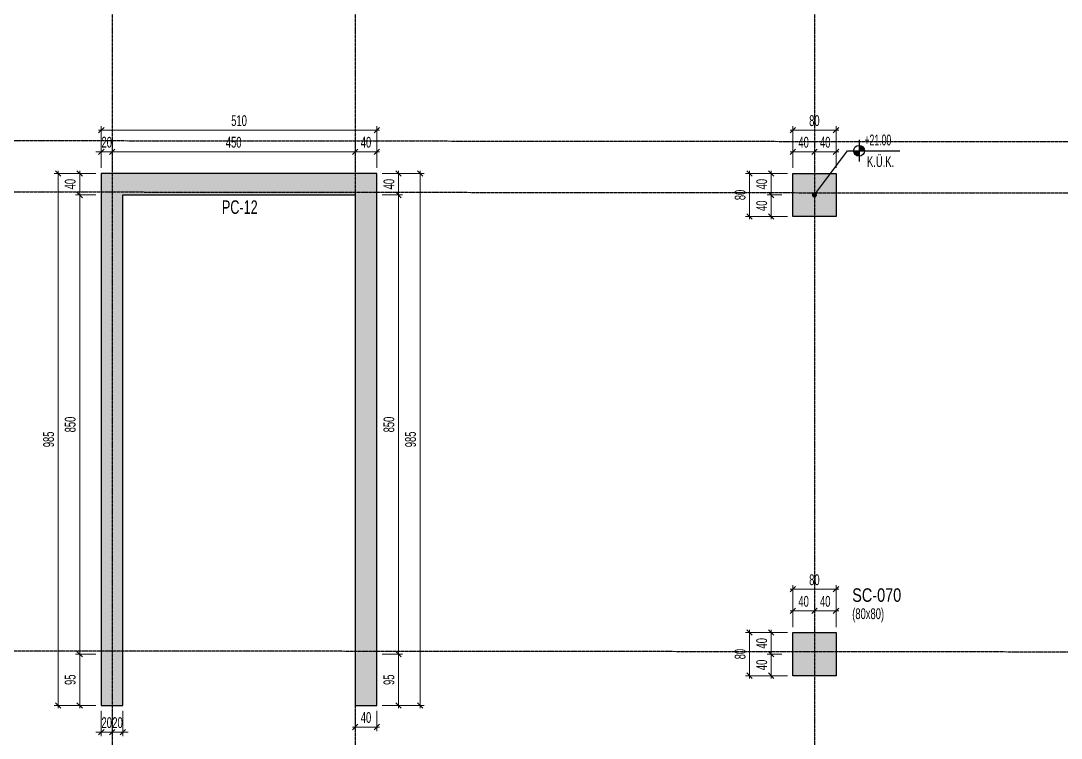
# Model space of a CAD drawing. Header units: millimetres. Extents: x -832 to 6845, y -750 to 4194.
# Drawn here: x 1081 to 3007, y 1537 to 2866 of the extents above; entities that cross this region are included whole.
import ezdxf
from ezdxf.enums import TextEntityAlignment as Align

# ---------------------------------------------------------------- set-up
doc = ezdxf.new("R2010")
doc.units = ezdxf.units.MM
doc.header["$LTSCALE"] = 100
doc.header["$PDSIZE"] = -100
doc.linetypes.add('DASHDOT', pattern=[2.4, 2, -0.2, 0, -0.2])
for name, color, linetype in [('1_ULK', 254, 'Continuous'), ('2_ULK', 105, 'Continuous'), ('AKS_ULK', 8, 'DASHDOT'), ('KOLON-PERDE CEKIRDEK_ULK', 4, 'Continuous'), ('KOT_ULK', 7, 'Continuous'), ('TARAMA SOLID_ULK', 251, 'Continuous')]:
    doc.layers.add(name, color=color, linetype=linetype)
for name, color, linetype, lineweight in [('KOLON BOYUT_ULK', 255, 'Continuous', 13), ('KOLON ISIM_ULK', 91, 'Continuous', 13), ('OLCU IC_ULK', 146, 'Continuous', 18), ('PERDE ISIM_ULK', 153, 'Continuous', 13), ('TARIF OK_ULK', 244, 'Continuous', 5)]:
    doc.layers.add(name, color=color, linetype=linetype, lineweight=lineweight)
doc.styles.add('ulkr-simplxtw.shx', font='ulkr-simplxtw.shx', dxfattribs={"width": 0.65})
doc.dimstyles.new('1-100-IC_ULK', dxfattribs={"dimscale": 10, "dimtxt": 2, "dimasz": 1, "dimexe": 0.75, "dimexo": 1, "dimgap": 0.75, "dimtad": 1, "dimdec": 1, "dimzin": 9, "dimdsep": 46, "dimtxsty": 'ulkr-simplxtw.shx', "dimblk": 'OBLIQUE', "dimcen": 0.1, "dimdle": 0.5, "dimclrd": 146, "dimclre": 146, "dimclrt": 2, "dimadec": 0, "dimazin": 2, "dimtfac": 1, "dimtdec": 1, "dimtix": 1, "dimtmove": 2, "dimatfit": 3, "dimldrblk": 'OBLIQUE', "dimfxl": 1, "dimtolj": 1, "dimtzin": 0, "dimlwd": -1, "dimlwe": -1, "dimarcsym": 0})
doc.dimstyles.new('JSM LIMITS 100(MM)', dxfattribs={"dimscale": 100, "dimtxt": 2, "dimasz": 2.5, "dimexe": 0, "dimexo": 3, "dimgap": 0.41, "dimtad": 1, "dimdec": 0, "dimdsep": 46, "dimtxsty": 'ulkr-simplxtw.shx', "dimblk": 'AR', "dimcen": 0.9, "dimdle": 2, "dimse1": 1, "dimse2": 1, "dimclrd": 256, "dimclre": 1, "dimclrt": 33, "dimadec": 0, "dimazin": 0, "dimtfac": 0.9, "dimtdec": 0, "dimtmove": 0, "dimatfit": 3, "dimfxl": 0, "dimtolj": 1, "dimtzin": 0, "dimarcsym": 0})

# ---------------------------------------------------------------- blocks, each defined once
blk = doc.blocks.new('*U12')
at = {"layer": 'KOLON BOYUT_ULK', "style": 'ulkr-simplxtw.shx', "width": 0.65}
blk.add_attdef('2', text='', height=20, dxfattribs=at).set_placement((0, -37), align=Align.TOP_LEFT)
at = {"layer": 'KOLON ISIM_ULK', "style": 'ulkr-simplxtw.shx', "width": 0.8}
blk.add_attdef('1', text='', height=25, dxfattribs=at).set_placement((0, 0), align=Align.TOP_LEFT)
blk = doc.blocks.new('AR')
at = {"layer": '1_ULK', "color": 253}
blk.add_solid([(-1.184, 0.197), (-1.184, -0.197), (0, 0)], dxfattribs=at)
at = {"layer": '2_ULK', "color": 1}
blk.add_line((0, 0.453), (0, -0.453), dxfattribs=at)
at = {"layer": '2_ULK'}
blk.add_lwpolyline([(-1.184, 0.197), (-1.184, -0.197), (0, 0), (-1.184, 0.197)], dxfattribs=at)
blk = doc.blocks.new('*U11')
at = {"layer": 'KOT_ULK'}
h = blk.add_hatch(color=251, dxfattribs=at)
h.dxf.hatch_style = 1
h.paths.add_polyline_path([(0, 0), (-10, 0, 0.414214), (0, -10)])
h = blk.add_hatch(color=251, dxfattribs=at)
h.dxf.hatch_style = 1
h.paths.add_polyline_path([(10, 0, 0.414214), (0, 10), (0, 0)])
at = {"layer": 'KOT_ULK', "color": 12}
for p, q in [((0, 20), (0, -20)), ((-20, 0), (75.6, 0))]:
    blk.add_line(p, q, dxfattribs=at)
blk.add_circle((0, 0), 10, dxfattribs=at)
at = {"layer": 'KOT_ULK', "style": 'ulkr-simplxtw.shx', "width": 0.6}
for tag, p in [('6', (10, 145)), ('5', (10, 118)), ('4', (10, 91)), ('3', (10, 64)), ('2', (10, 37)), ('1', (10, 10))]:
    blk.add_attdef(tag, p, '', height=20, dxfattribs=at)
at = {"layer": 'KOT_ULK', "color": 242, "style": 'ulkr-simplxtw.shx', "width": 0.65}
blk.add_attdef('NOT', text='', height=20, dxfattribs=at).set_placement((14.8, -10), align=Align.TOP_LEFT)
blk = doc.blocks.new('_Oblique')
at = {"color": 0, "linetype": 'ByBlock', "lineweight": -2}
blk.add_line((-0.5, -0.5), (0.5, 0.5), dxfattribs=at)
blk = doc.blocks.new('*D1122')
at = {"layer": 'Defpoints', "color": 0, "transparency": 16777216}
for p in [(1250, 2623.2), (1230, 2583.2), (1250, 2583.2)]:
    blk.add_point(p, dxfattribs=at)
at = {"layer": 'OLCU IC_ULK', "color": 146, "transparency": 16777216}
for p, q in [((1230, 2623.2), (1220, 2623.2)), ((1230, 2623.2), (1250, 2623.2)), ((1250, 2623.2), (1260, 2623.2))]:
    blk.add_line(p, q, dxfattribs=at)
at = {"layer": 'OLCU IC_ULK', "color": 146, "linetype": 'Continuous', "transparency": 16777216}
for p, q in [((1230, 2593.2), (1230, 2630.7)), ((1250, 2593.2), (1250, 2630.7))]:
    blk.add_line(p, q, dxfattribs=at)
at = {"layer": 'OLCU IC_ULK', "color": 146, "transparency": 16777216, "xscale": 10, "yscale": 10, "zscale": 10}
blk.add_blockref('_Oblique', (1230, 2623.2), dxfattribs=at)
at = {"layer": 'OLCU IC_ULK', "color": 146, "transparency": 16777216, "xscale": 10, "yscale": 10, "zscale": 10, "rotation": 180}
blk.add_blockref('_Oblique', (1250, 2623.2), dxfattribs=at)
at = {"layer": 'OLCU IC_ULK', "color": 2, "transparency": 16777216, "insert": (1240, 2640.7), "char_height": 20, "attachment_point": 5, "style": 'ulkr-simplxtw.shx'}
blk.add_mtext('\\A1;20', dxfattribs=at)
blk = doc.blocks.new('*D1123')
at = {"layer": 'Defpoints', "color": 0, "transparency": 16777216}
for p in [(1700, 2623.2), (1250, 2583.2), (1700, 2583.2)]:
    blk.add_point(p, dxfattribs=at)
at = {"layer": 'OLCU IC_ULK', "color": 146, "transparency": 16777216}
blk.add_line((1245, 2623.2), (1705, 2623.2), dxfattribs=at)
at = {"layer": 'OLCU IC_ULK', "color": 146, "linetype": 'Continuous', "transparency": 16777216}
for p, q in [((1250, 2593.2), (1250, 2630.7)), ((1700, 2593.2), (1700, 2630.7))]:
    blk.add_line(p, q, dxfattribs=at)
at = {"layer": 'OLCU IC_ULK', "color": 146, "transparency": 16777216, "xscale": 10, "yscale": 10, "zscale": 10, "rotation": 180}
blk.add_blockref('_Oblique', (1250, 2623.2), dxfattribs=at)
at = {"layer": 'OLCU IC_ULK', "color": 146, "transparency": 16777216, "xscale": 10, "yscale": 10, "zscale": 10}
blk.add_blockref('_Oblique', (1700, 2623.2), dxfattribs=at)
at = {"layer": 'OLCU IC_ULK', "color": 2, "transparency": 16777216, "insert": (1475, 2640.7), "char_height": 20, "attachment_point": 5, "style": 'ulkr-simplxtw.shx'}
blk.add_mtext('\\A1;450', dxfattribs=at)
blk = doc.blocks.new('*D1124')
at = {"layer": 'Defpoints', "color": 0, "transparency": 16777216}
for p in [(1740, 2623.2), (1700, 2583.2), (1740, 2583.2)]:
    blk.add_point(p, dxfattribs=at)
at = {"layer": 'OLCU IC_ULK', "color": 146, "transparency": 16777216}
blk.add_line((1695, 2623.2), (1745, 2623.2), dxfattribs=at)
at = {"layer": 'OLCU IC_ULK', "color": 146, "linetype": 'Continuous', "transparency": 16777216}
for p, q in [((1700, 2593.2), (1700, 2630.7)), ((1740, 2593.2), (1740, 2630.7))]:
    blk.add_line(p, q, dxfattribs=at)
at = {"layer": 'OLCU IC_ULK', "color": 146, "transparency": 16777216, "xscale": 10, "yscale": 10, "zscale": 10, "rotation": 180}
blk.add_blockref('_Oblique', (1700, 2623.2), dxfattribs=at)
at = {"layer": 'OLCU IC_ULK', "color": 146, "transparency": 16777216, "xscale": 10, "yscale": 10, "zscale": 10}
blk.add_blockref('_Oblique', (1740, 2623.2), dxfattribs=at)
at = {"layer": 'OLCU IC_ULK', "color": 2, "transparency": 16777216, "insert": (1720, 2640.7), "char_height": 20, "attachment_point": 5, "style": 'ulkr-simplxtw.shx'}
blk.add_mtext('\\A1;40', dxfattribs=at)
blk = doc.blocks.new('*D1125')
at = {"layer": 'Defpoints', "color": 0, "transparency": 16777216}
for p in [(1190, 2583.2), (1230, 2583.2), (1230, 2543.2)]:
    blk.add_point(p, dxfattribs=at)
at = {"layer": 'OLCU IC_ULK', "color": 146, "linetype": 'Continuous', "transparency": 16777216}
for p, q in [((1220, 2583.2), (1182.5, 2583.2)), ((1220, 2543.2), (1182.5, 2543.2))]:
    blk.add_line(p, q, dxfattribs=at)
at = {"layer": 'OLCU IC_ULK', "color": 146, "transparency": 16777216}
blk.add_line((1190, 2538.2), (1190, 2588.2), dxfattribs=at)
at = {"layer": 'OLCU IC_ULK', "color": 146, "transparency": 16777216, "xscale": 10, "yscale": 10, "zscale": 10}
for p, rotation in [((1190, 2583.2), 90), ((1190, 2543.2), 270)]:
    blk.add_blockref('_Oblique', p, dxfattribs=dict(at, rotation=rotation))
at = {"layer": 'OLCU IC_ULK', "color": 2, "transparency": 16777216, "insert": (1172.5, 2563.2), "char_height": 20, "attachment_point": 5, "rotation": 90, "style": 'ulkr-simplxtw.shx'}
blk.add_mtext('\\A1;40', dxfattribs=at)
blk = doc.blocks.new('*D1126')
at = {"layer": 'Defpoints', "color": 0, "transparency": 16777216}
for p in [(1190, 2543.2), (1230, 2543.2), (1230, 1693.2)]:
    blk.add_point(p, dxfattribs=at)
at = {"layer": 'OLCU IC_ULK', "color": 146, "linetype": 'Continuous', "transparency": 16777216}
for p, q in [((1220, 2543.2), (1182.5, 2543.2)), ((1220, 1693.2), (1182.5, 1693.2))]:
    blk.add_line(p, q, dxfattribs=at)
at = {"layer": 'OLCU IC_ULK', "color": 146, "transparency": 16777216}
blk.add_line((1190, 1688.2), (1190, 2548.2), dxfattribs=at)
at = {"layer": 'OLCU IC_ULK', "color": 146, "transparency": 16777216, "xscale": 10, "yscale": 10, "zscale": 10}
for p, rotation in [((1190, 2543.2), 90), ((1190, 1693.2), 270)]:
    blk.add_blockref('_Oblique', p, dxfattribs=dict(at, rotation=rotation))
at = {"layer": 'OLCU IC_ULK', "color": 2, "transparency": 16777216, "insert": (1172.5, 2118.2), "char_height": 20, "attachment_point": 5, "rotation": 90, "style": 'ulkr-simplxtw.shx'}
blk.add_mtext('\\A1;850', dxfattribs=at)
blk = doc.blocks.new('*D1127')
at = {"layer": 'Defpoints', "color": 0, "transparency": 16777216}
for p in [(1250, 1598.2), (1270, 1598.2), (1270, 1548.7)]:
    blk.add_point(p, dxfattribs=at)
at = {"layer": 'OLCU IC_ULK', "color": 146, "linetype": 'Continuous', "transparency": 16777216}
for p, q in [((1250, 1588.2), (1250, 1541.2)), ((1270, 1588.2), (1270, 1541.2))]:
    blk.add_line(p, q, dxfattribs=at)
at = {"layer": 'OLCU IC_ULK', "color": 146, "transparency": 16777216}
for p, q in [((1250, 1548.7), (1240, 1548.7)), ((1250, 1548.7), (1270, 1548.7)), ((1270, 1548.7), (1280, 1548.7))]:
    blk.add_line(p, q, dxfattribs=at)
at = {"layer": 'OLCU IC_ULK', "color": 146, "transparency": 16777216, "xscale": 10, "yscale": 10, "zscale": 10}
blk.add_blockref('_Oblique', (1250, 1548.7), dxfattribs=at)
at = {"layer": 'OLCU IC_ULK', "color": 146, "transparency": 16777216, "xscale": 10, "yscale": 10, "zscale": 10, "rotation": 180}
blk.add_blockref('_Oblique', (1270, 1548.7), dxfattribs=at)
at = {"layer": 'OLCU IC_ULK', "color": 2, "transparency": 16777216, "insert": (1260, 1566.2), "char_height": 20, "attachment_point": 5, "style": 'ulkr-simplxtw.shx'}
blk.add_mtext('\\A1;20', dxfattribs=at)
blk = doc.blocks.new('*D1128')
at = {"layer": 'Defpoints', "color": 0, "transparency": 16777216}
for p in [(1700, 1598.2), (1740, 1598.2), (1740, 1558.2)]:
    blk.add_point(p, dxfattribs=at)
at = {"layer": 'OLCU IC_ULK', "color": 146, "linetype": 'Continuous', "transparency": 16777216}
for p, q in [((1700, 1588.2), (1700, 1550.7)), ((1740, 1588.2), (1740, 1550.7))]:
    blk.add_line(p, q, dxfattribs=at)
at = {"layer": 'OLCU IC_ULK', "color": 146, "transparency": 16777216}
blk.add_line((1695, 1558.2), (1745, 1558.2), dxfattribs=at)
at = {"layer": 'OLCU IC_ULK', "color": 146, "transparency": 16777216, "xscale": 10, "yscale": 10, "zscale": 10, "rotation": 180}
blk.add_blockref('_Oblique', (1700, 1558.2), dxfattribs=at)
at = {"layer": 'OLCU IC_ULK', "color": 146, "transparency": 16777216, "xscale": 10, "yscale": 10, "zscale": 10}
blk.add_blockref('_Oblique', (1740, 1558.2), dxfattribs=at)
at = {"layer": 'OLCU IC_ULK', "color": 2, "transparency": 16777216, "insert": (1720, 1575.7), "char_height": 20, "attachment_point": 5, "style": 'ulkr-simplxtw.shx'}
blk.add_mtext('\\A1;40', dxfattribs=at)
blk = doc.blocks.new('*D1129')
at = {"layer": 'Defpoints', "color": 0, "transparency": 16777216}
for p in [(1230, 1598.2), (1250, 1598.2), (1250, 1548.7)]:
    blk.add_point(p, dxfattribs=at)
at = {"layer": 'OLCU IC_ULK', "color": 146, "linetype": 'Continuous', "transparency": 16777216}
for p, q in [((1230, 1588.2), (1230, 1541.2)), ((1250, 1588.2), (1250, 1541.2))]:
    blk.add_line(p, q, dxfattribs=at)
at = {"layer": 'OLCU IC_ULK', "color": 146, "transparency": 16777216}
for p, q in [((1230, 1548.7), (1220, 1548.7)), ((1230, 1548.7), (1250, 1548.7)), ((1250, 1548.7), (1260, 1548.7))]:
    blk.add_line(p, q, dxfattribs=at)
at = {"layer": 'OLCU IC_ULK', "color": 146, "transparency": 16777216, "xscale": 10, "yscale": 10, "zscale": 10}
blk.add_blockref('_Oblique', (1230, 1548.7), dxfattribs=at)
at = {"layer": 'OLCU IC_ULK', "color": 146, "transparency": 16777216, "xscale": 10, "yscale": 10, "zscale": 10, "rotation": 180}
blk.add_blockref('_Oblique', (1250, 1548.7), dxfattribs=at)
at = {"layer": 'OLCU IC_ULK', "color": 2, "transparency": 16777216, "insert": (1240, 1566.2), "char_height": 20, "attachment_point": 5, "style": 'ulkr-simplxtw.shx'}
blk.add_mtext('\\A1;20', dxfattribs=at)
blk = doc.blocks.new('*D1130')
at = {"layer": 'Defpoints', "color": 0, "transparency": 16777216}
for p in [(1740, 2583.2), (1780, 2583.2), (1740, 2543.2)]:
    blk.add_point(p, dxfattribs=at)
at = {"layer": 'OLCU IC_ULK', "color": 146, "linetype": 'Continuous', "transparency": 16777216}
for p, q in [((1750, 2583.2), (1787.5, 2583.2)), ((1750, 2543.2), (1787.5, 2543.2))]:
    blk.add_line(p, q, dxfattribs=at)
at = {"layer": 'OLCU IC_ULK', "color": 146, "transparency": 16777216}
blk.add_line((1780, 2538.2), (1780, 2588.2), dxfattribs=at)
at = {"layer": 'OLCU IC_ULK', "color": 146, "transparency": 16777216, "xscale": 10, "yscale": 10, "zscale": 10}
for p, rotation in [((1780, 2583.2), 90), ((1780, 2543.2), 270)]:
    blk.add_blockref('_Oblique', p, dxfattribs=dict(at, rotation=rotation))
at = {"layer": 'OLCU IC_ULK', "color": 2, "transparency": 16777216, "insert": (1762.5, 2563.2), "char_height": 20, "attachment_point": 5, "rotation": 90, "style": 'ulkr-simplxtw.shx'}
blk.add_mtext('\\A1;40', dxfattribs=at)
blk = doc.blocks.new('*D1131')
at = {"layer": 'Defpoints', "color": 0, "transparency": 16777216}
for p in [(1740, 2543.2), (1780, 2543.2), (1740, 1693.2)]:
    blk.add_point(p, dxfattribs=at)
at = {"layer": 'OLCU IC_ULK', "color": 146, "linetype": 'Continuous', "transparency": 16777216}
for p, q in [((1750, 2543.2), (1787.5, 2543.2)), ((1750, 1693.2), (1787.5, 1693.2))]:
    blk.add_line(p, q, dxfattribs=at)
at = {"layer": 'OLCU IC_ULK', "color": 146, "transparency": 16777216}
blk.add_line((1780, 1688.2), (1780, 2548.2), dxfattribs=at)
at = {"layer": 'OLCU IC_ULK', "color": 146, "transparency": 16777216, "xscale": 10, "yscale": 10, "zscale": 10}
for p, rotation in [((1780, 2543.2), 90), ((1780, 1693.2), 270)]:
    blk.add_blockref('_Oblique', p, dxfattribs=dict(at, rotation=rotation))
at = {"layer": 'OLCU IC_ULK', "color": 2, "transparency": 16777216, "insert": (1762.5, 2118.2), "char_height": 20, "attachment_point": 5, "rotation": 90, "style": 'ulkr-simplxtw.shx'}
blk.add_mtext('\\A1;850', dxfattribs=at)
blk = doc.blocks.new('*D1133')
at = {"layer": 'Defpoints', "color": 0, "transparency": 16777216}
for p in [(1740, 1693.2), (1780, 1693.2), (1740, 1598.2)]:
    blk.add_point(p, dxfattribs=at)
at = {"layer": 'OLCU IC_ULK', "color": 146, "transparency": 16777216}
blk.add_line((1780, 1593.2), (1780, 1698.2), dxfattribs=at)
at = {"layer": 'OLCU IC_ULK', "color": 146, "linetype": 'Continuous', "transparency": 16777216}
for p, q in [((1750, 1693.2), (1787.5, 1693.2)), ((1750, 1598.2), (1787.5, 1598.2))]:
    blk.add_line(p, q, dxfattribs=at)
at = {"layer": 'OLCU IC_ULK', "color": 146, "transparency": 16777216, "xscale": 10, "yscale": 10, "zscale": 10}
for p, rotation in [((1780, 1693.2), 90), ((1780, 1598.2), 270)]:
    blk.add_blockref('_Oblique', p, dxfattribs=dict(at, rotation=rotation))
at = {"layer": 'OLCU IC_ULK', "color": 2, "transparency": 16777216, "insert": (1762.5, 1645.7), "char_height": 20, "attachment_point": 5, "rotation": 90, "style": 'ulkr-simplxtw.shx'}
blk.add_mtext('\\A1;95', dxfattribs=at)
blk = doc.blocks.new('*D1134')
at = {"layer": 'Defpoints', "color": 0, "transparency": 16777216}
for p in [(1190, 1693.2), (1230, 1693.2), (1230, 1598.2)]:
    blk.add_point(p, dxfattribs=at)
at = {"layer": 'OLCU IC_ULK', "color": 146, "transparency": 16777216}
blk.add_line((1190, 1593.2), (1190, 1698.2), dxfattribs=at)
at = {"layer": 'OLCU IC_ULK', "color": 146, "linetype": 'Continuous', "transparency": 16777216}
for p, q in [((1220, 1693.2), (1182.5, 1693.2)), ((1220, 1598.2), (1182.5, 1598.2))]:
    blk.add_line(p, q, dxfattribs=at)
at = {"layer": 'OLCU IC_ULK', "color": 146, "transparency": 16777216, "xscale": 10, "yscale": 10, "zscale": 10}
for p, rotation in [((1190, 1693.2), 90), ((1190, 1598.2), 270)]:
    blk.add_blockref('_Oblique', p, dxfattribs=dict(at, rotation=rotation))
at = {"layer": 'OLCU IC_ULK', "color": 2, "transparency": 16777216, "insert": (1172.5, 1645.7), "char_height": 20, "attachment_point": 5, "rotation": 90, "style": 'ulkr-simplxtw.shx'}
blk.add_mtext('\\A1;95', dxfattribs=at)
blk = doc.blocks.new('*D1147')
at = {"layer": 'Defpoints', "color": 0, "transparency": 16777216}
for p in [(2470, 2583.2), (2510, 2583.2), (2500, 2543.2)]:
    blk.add_point(p, dxfattribs=at)
at = {"layer": 'OLCU IC_ULK', "color": 146, "linetype": 'Continuous', "transparency": 16777216}
for p, q in [((2500, 2583.2), (2462.5, 2583.2)), ((2490, 2543.2), (2462.5, 2543.2))]:
    blk.add_line(p, q, dxfattribs=at)
at = {"layer": 'OLCU IC_ULK', "color": 146, "transparency": 16777216}
blk.add_line((2470, 2538.2), (2470, 2588.2), dxfattribs=at)
at = {"layer": 'OLCU IC_ULK', "color": 146, "transparency": 16777216, "xscale": 10, "yscale": 10, "zscale": 10}
for p, rotation in [((2470, 2583.2), 90), ((2470, 2543.2), 270)]:
    blk.add_blockref('_Oblique', p, dxfattribs=dict(at, rotation=rotation))
at = {"layer": 'OLCU IC_ULK', "color": 2, "transparency": 16777216, "insert": (2452.5, 2563.2), "char_height": 20, "attachment_point": 5, "rotation": 90, "style": 'ulkr-simplxtw.shx'}
blk.add_mtext('\\A1;40', dxfattribs=at)
blk = doc.blocks.new('*D1148')
at = {"layer": 'Defpoints', "color": 0, "transparency": 16777216}
for p in [(2470, 2543.2), (2500, 2543.2), (2510, 2503.2)]:
    blk.add_point(p, dxfattribs=at)
at = {"layer": 'OLCU IC_ULK', "color": 146, "linetype": 'Continuous', "transparency": 16777216}
for p, q in [((2490, 2543.2), (2462.5, 2543.2)), ((2500, 2503.2), (2462.5, 2503.2))]:
    blk.add_line(p, q, dxfattribs=at)
at = {"layer": 'OLCU IC_ULK', "color": 146, "transparency": 16777216}
blk.add_line((2470, 2498.2), (2470, 2548.2), dxfattribs=at)
at = {"layer": 'OLCU IC_ULK', "color": 146, "transparency": 16777216, "xscale": 10, "yscale": 10, "zscale": 10}
for p, rotation in [((2470, 2543.2), 90), ((2470, 2503.2), 270)]:
    blk.add_blockref('_Oblique', p, dxfattribs=dict(at, rotation=rotation))
at = {"layer": 'OLCU IC_ULK', "color": 2, "transparency": 16777216, "insert": (2452.5, 2523.2), "char_height": 20, "attachment_point": 5, "rotation": 90, "style": 'ulkr-simplxtw.shx'}
blk.add_mtext('\\A1;40', dxfattribs=at)
blk = doc.blocks.new('*D1149')
at = {"layer": 'Defpoints', "color": 0, "transparency": 16777216}
for p in [(2430, 2583.2), (2510, 2583.2), (2510, 2503.2)]:
    blk.add_point(p, dxfattribs=at)
at = {"layer": 'OLCU IC_ULK', "color": 146, "linetype": 'Continuous', "transparency": 16777216}
for p, q in [((2500, 2583.2), (2422.5, 2583.2)), ((2500, 2503.2), (2422.5, 2503.2))]:
    blk.add_line(p, q, dxfattribs=at)
at = {"layer": 'OLCU IC_ULK', "color": 146, "transparency": 16777216}
blk.add_line((2430, 2498.2), (2430, 2588.2), dxfattribs=at)
at = {"layer": 'OLCU IC_ULK', "color": 146, "transparency": 16777216, "xscale": 10, "yscale": 10, "zscale": 10}
for p, rotation in [((2430, 2583.2), 90), ((2430, 2503.2), 270)]:
    blk.add_blockref('_Oblique', p, dxfattribs=dict(at, rotation=rotation))
at = {"layer": 'OLCU IC_ULK', "color": 2, "transparency": 16777216, "insert": (2412.5, 2543.2), "char_height": 20, "attachment_point": 5, "rotation": 90, "style": 'ulkr-simplxtw.shx'}
blk.add_mtext('\\A1;80', dxfattribs=at)
blk = doc.blocks.new('*D1150')
at = {"layer": 'Defpoints', "color": 0, "transparency": 16777216}
for p in [(2550, 2623.2), (2550, 2623.2), (2510, 2583.2)]:
    blk.add_point(p, dxfattribs=at)
at = {"layer": 'OLCU IC_ULK', "color": 146, "transparency": 16777216}
blk.add_line((2505, 2623.2), (2555, 2623.2), dxfattribs=at)
at = {"layer": 'OLCU IC_ULK', "color": 146, "linetype": 'Continuous', "transparency": 16777216}
for p, q in [((2510, 2593.2), (2510, 2630.7)), ((2550, 2613.2), (2550, 2615.7))]:
    blk.add_line(p, q, dxfattribs=at)
at = {"layer": 'OLCU IC_ULK', "color": 146, "transparency": 16777216, "xscale": 10, "yscale": 10, "zscale": 10, "rotation": 180}
blk.add_blockref('_Oblique', (2510, 2623.2), dxfattribs=at)
at = {"layer": 'OLCU IC_ULK', "color": 146, "transparency": 16777216, "xscale": 10, "yscale": 10, "zscale": 10}
blk.add_blockref('_Oblique', (2550, 2623.2), dxfattribs=at)
at = {"layer": 'OLCU IC_ULK', "color": 2, "transparency": 16777216, "insert": (2530, 2640.7), "char_height": 20, "attachment_point": 5, "style": 'ulkr-simplxtw.shx'}
blk.add_mtext('\\A1;40', dxfattribs=at)
blk = doc.blocks.new('*D1151')
at = {"layer": 'Defpoints', "color": 0, "transparency": 16777216}
for p in [(2550, 2623.2), (2590, 2623.2), (2590, 2583.2)]:
    blk.add_point(p, dxfattribs=at)
at = {"layer": 'OLCU IC_ULK', "color": 146, "transparency": 16777216}
blk.add_line((2545, 2623.2), (2595, 2623.2), dxfattribs=at)
at = {"layer": 'OLCU IC_ULK', "color": 146, "linetype": 'Continuous', "transparency": 16777216}
for p, q in [((2590, 2593.2), (2590, 2630.7)), ((2550, 2613.2), (2550, 2615.7))]:
    blk.add_line(p, q, dxfattribs=at)
at = {"layer": 'OLCU IC_ULK', "color": 146, "transparency": 16777216, "xscale": 10, "yscale": 10, "zscale": 10, "rotation": 180}
blk.add_blockref('_Oblique', (2550, 2623.2), dxfattribs=at)
at = {"layer": 'OLCU IC_ULK', "color": 146, "transparency": 16777216, "xscale": 10, "yscale": 10, "zscale": 10}
blk.add_blockref('_Oblique', (2590, 2623.2), dxfattribs=at)
at = {"layer": 'OLCU IC_ULK', "color": 2, "transparency": 16777216, "insert": (2570, 2640.7), "char_height": 20, "attachment_point": 5, "style": 'ulkr-simplxtw.shx'}
blk.add_mtext('\\A1;40', dxfattribs=at)
blk = doc.blocks.new('*D1152')
at = {"layer": 'Defpoints', "color": 0, "transparency": 16777216}
for p in [(2590, 2663.2), (2510, 2583.2), (2590, 2583.2)]:
    blk.add_point(p, dxfattribs=at)
at = {"layer": 'OLCU IC_ULK', "color": 146, "transparency": 16777216}
blk.add_line((2505, 2663.2), (2595, 2663.2), dxfattribs=at)
at = {"layer": 'OLCU IC_ULK', "color": 146, "linetype": 'Continuous', "transparency": 16777216}
for p, q in [((2510, 2593.2), (2510, 2670.7)), ((2590, 2593.2), (2590, 2670.7))]:
    blk.add_line(p, q, dxfattribs=at)
at = {"layer": 'OLCU IC_ULK', "color": 146, "transparency": 16777216, "xscale": 10, "yscale": 10, "zscale": 10, "rotation": 180}
blk.add_blockref('_Oblique', (2510, 2663.2), dxfattribs=at)
at = {"layer": 'OLCU IC_ULK', "color": 146, "transparency": 16777216, "xscale": 10, "yscale": 10, "zscale": 10}
blk.add_blockref('_Oblique', (2590, 2663.2), dxfattribs=at)
at = {"layer": 'OLCU IC_ULK', "color": 2, "transparency": 16777216, "insert": (2550, 2680.7), "char_height": 20, "attachment_point": 5, "style": 'ulkr-simplxtw.shx'}
blk.add_mtext('\\A1;80', dxfattribs=at)
blk = doc.blocks.new('*D1153')
at = {"layer": 'Defpoints', "color": 0, "transparency": 16777216}
for p in [(2470, 1733.2), (2510, 1733.2), (2500, 1693.2)]:
    blk.add_point(p, dxfattribs=at)
at = {"layer": 'OLCU IC_ULK', "color": 146, "transparency": 16777216}
blk.add_line((2470, 1688.2), (2470, 1738.2), dxfattribs=at)
at = {"layer": 'OLCU IC_ULK', "color": 146, "linetype": 'Continuous', "transparency": 16777216}
for p, q in [((2500, 1733.2), (2462.5, 1733.2)), ((2490, 1693.2), (2462.5, 1693.2))]:
    blk.add_line(p, q, dxfattribs=at)
at = {"layer": 'OLCU IC_ULK', "color": 146, "transparency": 16777216, "xscale": 10, "yscale": 10, "zscale": 10}
for p, rotation in [((2470, 1733.2), 90), ((2470, 1693.2), 270)]:
    blk.add_blockref('_Oblique', p, dxfattribs=dict(at, rotation=rotation))
at = {"layer": 'OLCU IC_ULK', "color": 2, "transparency": 16777216, "insert": (2452.5, 1713.2), "char_height": 20, "attachment_point": 5, "rotation": 90, "style": 'ulkr-simplxtw.shx'}
blk.add_mtext('\\A1;40', dxfattribs=at)
blk = doc.blocks.new('*D1154')
at = {"layer": 'Defpoints', "color": 0, "transparency": 16777216}
for p in [(2470, 1693.2), (2500, 1693.2), (2510, 1653.2)]:
    blk.add_point(p, dxfattribs=at)
at = {"layer": 'OLCU IC_ULK', "color": 146, "transparency": 16777216}
blk.add_line((2470, 1648.2), (2470, 1698.2), dxfattribs=at)
at = {"layer": 'OLCU IC_ULK', "color": 146, "linetype": 'Continuous', "transparency": 16777216}
for p, q in [((2490, 1693.2), (2462.5, 1693.2)), ((2500, 1653.2), (2462.5, 1653.2))]:
    blk.add_line(p, q, dxfattribs=at)
at = {"layer": 'OLCU IC_ULK', "color": 146, "transparency": 16777216, "xscale": 10, "yscale": 10, "zscale": 10}
for p, rotation in [((2470, 1693.2), 90), ((2470, 1653.2), 270)]:
    blk.add_blockref('_Oblique', p, dxfattribs=dict(at, rotation=rotation))
at = {"layer": 'OLCU IC_ULK', "color": 2, "transparency": 16777216, "insert": (2452.5, 1673.2), "char_height": 20, "attachment_point": 5, "rotation": 90, "style": 'ulkr-simplxtw.shx'}
blk.add_mtext('\\A1;40', dxfattribs=at)
blk = doc.blocks.new('*D964')
at = {"layer": 'Defpoints', "color": 0, "transparency": 16777216}
for p in [(2430, 1733.2), (2510, 1733.2), (2510, 1653.2)]:
    blk.add_point(p, dxfattribs=at)
at = {"layer": 'OLCU IC_ULK', "color": 146, "transparency": 16777216}
blk.add_line((2430, 1648.2), (2430, 1738.2), dxfattribs=at)
at = {"layer": 'OLCU IC_ULK', "color": 146, "linetype": 'Continuous', "transparency": 16777216}
for p, q in [((2500, 1733.2), (2422.5, 1733.2)), ((2500, 1653.2), (2422.5, 1653.2))]:
    blk.add_line(p, q, dxfattribs=at)
at = {"layer": 'OLCU IC_ULK', "color": 146, "transparency": 16777216, "xscale": 10, "yscale": 10, "zscale": 10}
for p, rotation in [((2430, 1733.2), 90), ((2430, 1653.2), 270)]:
    blk.add_blockref('_Oblique', p, dxfattribs=dict(at, rotation=rotation))
at = {"layer": 'OLCU IC_ULK', "color": 2, "transparency": 16777216, "insert": (2412.5, 1693.2), "char_height": 20, "attachment_point": 5, "rotation": 90, "style": 'ulkr-simplxtw.shx'}
blk.add_mtext('\\A1;80', dxfattribs=at)
blk = doc.blocks.new('*D965')
at = {"layer": 'Defpoints', "color": 0, "transparency": 16777216}
for p in [(2550, 1773.2), (2550, 1773.2), (2510, 1733.2)]:
    blk.add_point(p, dxfattribs=at)
at = {"layer": 'OLCU IC_ULK', "color": 146, "transparency": 16777216}
blk.add_line((2505, 1773.2), (2555, 1773.2), dxfattribs=at)
at = {"layer": 'OLCU IC_ULK', "color": 146, "linetype": 'Continuous', "transparency": 16777216}
for p, q in [((2510, 1743.2), (2510, 1780.7)), ((2550, 1763.2), (2550, 1765.7))]:
    blk.add_line(p, q, dxfattribs=at)
at = {"layer": 'OLCU IC_ULK', "color": 146, "transparency": 16777216, "xscale": 10, "yscale": 10, "zscale": 10, "rotation": 180}
blk.add_blockref('_Oblique', (2510, 1773.2), dxfattribs=at)
at = {"layer": 'OLCU IC_ULK', "color": 146, "transparency": 16777216, "xscale": 10, "yscale": 10, "zscale": 10}
blk.add_blockref('_Oblique', (2550, 1773.2), dxfattribs=at)
at = {"layer": 'OLCU IC_ULK', "color": 2, "transparency": 16777216, "insert": (2530, 1790.7), "char_height": 20, "attachment_point": 5, "style": 'ulkr-simplxtw.shx'}
blk.add_mtext('\\A1;40', dxfattribs=at)
blk = doc.blocks.new('*D966')
at = {"layer": 'Defpoints', "color": 0, "transparency": 16777216}
for p in [(2550, 1773.2), (2590, 1773.2), (2590, 1733.2)]:
    blk.add_point(p, dxfattribs=at)
at = {"layer": 'OLCU IC_ULK', "color": 146, "transparency": 16777216}
blk.add_line((2545, 1773.2), (2595, 1773.2), dxfattribs=at)
at = {"layer": 'OLCU IC_ULK', "color": 146, "linetype": 'Continuous', "transparency": 16777216}
for p, q in [((2590, 1743.2), (2590, 1780.7)), ((2550, 1763.2), (2550, 1765.7))]:
    blk.add_line(p, q, dxfattribs=at)
at = {"layer": 'OLCU IC_ULK', "color": 146, "transparency": 16777216, "xscale": 10, "yscale": 10, "zscale": 10, "rotation": 180}
blk.add_blockref('_Oblique', (2550, 1773.2), dxfattribs=at)
at = {"layer": 'OLCU IC_ULK', "color": 146, "transparency": 16777216, "xscale": 10, "yscale": 10, "zscale": 10}
blk.add_blockref('_Oblique', (2590, 1773.2), dxfattribs=at)
at = {"layer": 'OLCU IC_ULK', "color": 2, "transparency": 16777216, "insert": (2570, 1790.7), "char_height": 20, "attachment_point": 5, "style": 'ulkr-simplxtw.shx'}
blk.add_mtext('\\A1;40', dxfattribs=at)
blk = doc.blocks.new('*D967')
at = {"layer": 'Defpoints', "color": 0, "transparency": 16777216}
for p in [(2590, 1813.2), (2510, 1733.2), (2590, 1733.2)]:
    blk.add_point(p, dxfattribs=at)
at = {"layer": 'OLCU IC_ULK', "color": 146, "transparency": 16777216}
blk.add_line((2505, 1813.2), (2595, 1813.2), dxfattribs=at)
at = {"layer": 'OLCU IC_ULK', "color": 146, "linetype": 'Continuous', "transparency": 16777216}
for p, q in [((2510, 1743.2), (2510, 1820.7)), ((2590, 1743.2), (2590, 1820.7))]:
    blk.add_line(p, q, dxfattribs=at)
at = {"layer": 'OLCU IC_ULK', "color": 146, "transparency": 16777216, "xscale": 10, "yscale": 10, "zscale": 10, "rotation": 180}
blk.add_blockref('_Oblique', (2510, 1813.2), dxfattribs=at)
at = {"layer": 'OLCU IC_ULK', "color": 146, "transparency": 16777216, "xscale": 10, "yscale": 10, "zscale": 10}
blk.add_blockref('_Oblique', (2590, 1813.2), dxfattribs=at)
at = {"layer": 'OLCU IC_ULK', "color": 2, "transparency": 16777216, "insert": (2550, 1830.7), "char_height": 20, "attachment_point": 5, "style": 'ulkr-simplxtw.shx'}
blk.add_mtext('\\A1;80', dxfattribs=at)
blk = doc.blocks.new('*D1023')
at = {"layer": 'Defpoints', "color": 0, "transparency": 16777216}
for p in [(1740, 2583.2), (1820, 2583.2), (1740, 1598.2)]:
    blk.add_point(p, dxfattribs=at)
at = {"layer": 'OLCU IC_ULK', "color": 146, "linetype": 'Continuous', "transparency": 16777216}
for p, q in [((1750, 2583.2), (1827.5, 2583.2)), ((1750, 1598.2), (1827.5, 1598.2))]:
    blk.add_line(p, q, dxfattribs=at)
at = {"layer": 'OLCU IC_ULK', "color": 146, "transparency": 16777216}
blk.add_line((1820, 1593.2), (1820, 2588.2), dxfattribs=at)
at = {"layer": 'OLCU IC_ULK', "color": 146, "transparency": 16777216, "xscale": 10, "yscale": 10, "zscale": 10}
for p, rotation in [((1820, 2583.2), 90), ((1820, 1598.2), 270)]:
    blk.add_blockref('_Oblique', p, dxfattribs=dict(at, rotation=rotation))
at = {"layer": 'OLCU IC_ULK', "color": 2, "transparency": 16777216, "insert": (1802.5, 2090.7), "char_height": 20, "attachment_point": 5, "rotation": 90, "style": 'ulkr-simplxtw.shx'}
blk.add_mtext('\\A1;985', dxfattribs=at)
blk = doc.blocks.new('*D1024')
at = {"layer": 'Defpoints', "color": 0, "transparency": 16777216}
for p in [(1150, 2583.2), (1230, 2583.2), (1230, 1598.2)]:
    blk.add_point(p, dxfattribs=at)
at = {"layer": 'OLCU IC_ULK', "color": 146, "linetype": 'Continuous', "transparency": 16777216}
for p, q in [((1220, 2583.2), (1142.5, 2583.2)), ((1220, 1598.2), (1142.5, 1598.2))]:
    blk.add_line(p, q, dxfattribs=at)
at = {"layer": 'OLCU IC_ULK', "color": 146, "transparency": 16777216}
blk.add_line((1150, 1593.2), (1150, 2588.2), dxfattribs=at)
at = {"layer": 'OLCU IC_ULK', "color": 146, "transparency": 16777216, "xscale": 10, "yscale": 10, "zscale": 10}
for p, rotation in [((1150, 2583.2), 90), ((1150, 1598.2), 270)]:
    blk.add_blockref('_Oblique', p, dxfattribs=dict(at, rotation=rotation))
at = {"layer": 'OLCU IC_ULK', "color": 2, "transparency": 16777216, "insert": (1132.5, 2090.7), "char_height": 20, "attachment_point": 5, "rotation": 90, "style": 'ulkr-simplxtw.shx'}
blk.add_mtext('\\A1;985', dxfattribs=at)
blk = doc.blocks.new('*D1025')
at = {"layer": 'Defpoints', "color": 0, "transparency": 16777216}
for p in [(1740, 2663.2), (1230, 2583.2), (1740, 2583.2)]:
    blk.add_point(p, dxfattribs=at)
at = {"layer": 'OLCU IC_ULK', "color": 146, "transparency": 16777216}
blk.add_line((1225, 2663.2), (1745, 2663.2), dxfattribs=at)
at = {"layer": 'OLCU IC_ULK', "color": 146, "linetype": 'Continuous', "transparency": 16777216}
for p, q in [((1230, 2593.2), (1230, 2670.7)), ((1740, 2593.2), (1740, 2670.7))]:
    blk.add_line(p, q, dxfattribs=at)
at = {"layer": 'OLCU IC_ULK', "color": 146, "transparency": 16777216, "xscale": 10, "yscale": 10, "zscale": 10, "rotation": 180}
blk.add_blockref('_Oblique', (1230, 2663.2), dxfattribs=at)
at = {"layer": 'OLCU IC_ULK', "color": 146, "transparency": 16777216, "xscale": 10, "yscale": 10, "zscale": 10}
blk.add_blockref('_Oblique', (1740, 2663.2), dxfattribs=at)
at = {"layer": 'OLCU IC_ULK', "color": 2, "transparency": 16777216, "insert": (1485, 2680.7), "char_height": 20, "attachment_point": 5, "style": 'ulkr-simplxtw.shx'}
blk.add_mtext('\\A1;510', dxfattribs=at)

msp = doc.modelspace()

# ---------------------------------------------------------------- hatches: boundary and pattern name
at = {"layer": 'TARAMA SOLID_ULK'}
h = msp.add_hatch(color=256, dxfattribs=at)
h.dxf.hatch_style = 1
h.paths.add_polyline_path([(1230, 1598.22), (1270, 1598.22), (1270, 2543.22), (1700, 2543.22), (1700, 1598.22), (1740, 1598.22), (1740, 2583.22), (1230, 2583.22)])
h = msp.add_hatch(color=256, dxfattribs=at)
h.dxf.hatch_style = 1
h.paths.add_polyline_path([(2590, 2583.22), (2590, 2503.22), (2510, 2503.22), (2510, 2583.22)])
h = msp.add_hatch(color=256, dxfattribs=at)
h.dxf.hatch_style = 1
h.paths.add_polyline_path([(2590, 1733.22), (2590, 1653.22), (2510, 1653.22), (2510, 1733.22)])

# ---------------------------------------------------------------- linework, layer by layer
at = {"layer": 'AKS_ULK', "ltscale": 0.03}
for points in [[(1250, 4073.81), (1250, -630.29)], [(1700, 4073.81), (1700, -630.29)], [(2550, 4073.81), (2550, -630.29)], [(-711.61, 2670.72), (-661.61, 2670.72), (-661.61, 2645.72), (6675.24, 2638.22), (6675.24, 2713.22), (6725.24, 2713.22)], [(-711.61, 2525.72), (-661.61, 2525.72), (-661.61, 2550.72), (6675.24, 2543.22), (6675.24, 2468.22), (6725.24, 2468.22)], [(6725.24, 1693.22), (-711.61, 1700.72)]]:
    msp.add_lwpolyline(points, dxfattribs=at)
at = {"layer": 'KOLON-PERDE CEKIRDEK_ULK'}
for points in [[(1230, 1598.22), (1270, 1598.22), (1270, 2543.22), (1700, 2543.22), (1700, 1598.22), (1740, 1598.22), (1740, 2583.22), (1230, 2583.22)], [(2590, 2503.22), (2510, 2503.22), (2510, 2583.22), (2590, 2583.22)], [(2590, 1653.22), (2510, 1653.22), (2510, 1733.22), (2590, 1733.22)]]:
    msp.add_lwpolyline(points, close=True, dxfattribs=at)

# ---------------------------------------------------------------- block references
at = {"layer": 'KOLON ISIM_ULK'}
msp.add_blockref('*U12', (2620, 1814.96), dxfattribs=at).add_auto_attribs({'1': 'SC-070', '2': '(80x80)'})
at = {"layer": 'KOT_ULK'}
ref = msp.add_blockref('*U11', (2632.63, 2625.02), dxfattribs=at)
ref.add_attrib('1', '+21.00', (2642.63, 2635.02), dxfattribs={"height": 20, "style": 'ulkr-simplxtw.shx', "width": 0.6})
ref.add_attrib('NOT', 'K.Ü.K.', dxfattribs={"color": 242, "height": 20, "style": 'ulkr-simplxtw.shx', "width": 0.65}).set_placement((2647.42, 2615.02), align=Align.TOP_LEFT)

# ---------------------------------------------------------------- texts
at = {"layer": 'PERDE ISIM_ULK', "style": 'ulkr-simplxtw.shx', "width": 0.7}
msp.add_text('PC-12', height=25, rotation=0, dxfattribs=at).set_placement((1453.16, 2508.22))

# ---------------------------------------------------------------- dimensions: what is measured, and where the dimension line sits
at = {"layer": 'OLCU IC_ULK'}
dim = msp.add_linear_dim(base=(1740, 2663.22), p1=(1230, 2583.22), p2=(1740, 2583.22), dimstyle='1-100-IC_ULK', override={"dimtmove": 0}, dxfattribs=at)
dim.commit()
dim.dimension.update_dxf_attribs({"geometry": '*D1025', "text_midpoint": (1485, 2663.22), "dimtype": 160})
for base, p1, p2, picture, middle in [((2590, 2663.22), (2510, 2583.22), (2590, 2583.22), '*D1152', (2550, 2680.72)), ((1250, 2623.22), (1230, 2583.22), (1250, 2583.22), '*D1122', (1240, 2640.72)), ((1740, 2623.22), (1700, 2583.22), (1740, 2583.22), '*D1124', (1720, 2640.72)), ((2550, 2623.22), (2510, 2583.22), (2550, 2623.22), '*D1150', (2530, 2640.72)), ((2590, 2623.22), (2550, 2623.22), (2590, 2583.22), '*D1151', (2570, 2640.72)), ((2590, 1813.22), (2510, 1733.22), (2590, 1733.22), '*D967', (2550, 1830.72)), ((2550, 1773.22), (2510, 1733.22), (2550, 1773.22), '*D965', (2530, 1790.72)), ((2590, 1773.22), (2550, 1773.22), (2590, 1733.22), '*D966', (2570, 1790.72)), ((1250, 1548.65), (1230, 1598.22), (1250, 1598.22), '*D1129', (1240, 1566.15)), ((1270, 1548.65), (1250, 1598.22), (1270, 1598.22), '*D1127', (1260, 1566.15)), ((1740, 1558.22), (1700, 1598.22), (1740, 1598.22), '*D1128', (1720, 1575.72))]:
    dim = msp.add_linear_dim(base=base, p1=p1, p2=p2, dimstyle='1-100-IC_ULK', dxfattribs=at)
    dim.commit()
    dim.dimension.update_dxf_attribs({"geometry": picture, "text_midpoint": middle})
dim = msp.add_linear_dim(base=(1700, 2623.22), p1=(1250, 2583.22), p2=(1700, 2583.22), dimstyle='1-100-IC_ULK', override={"dimtmove": 0}, dxfattribs=at)
dim.commit()
dim.dimension.update_dxf_attribs({"geometry": '*D1123', "text_midpoint": (1475, 2640.72)})
for base, p1, p2, picture, middle in [((1150, 2583.22), (1230, 1598.22), (1230, 2583.22), '*D1024', (1132.5, 2090.72)), ((1190, 2583.22), (1230, 2543.22), (1230, 2583.22), '*D1125', (1172.5, 2563.22)), ((1780, 2583.22), (1740, 2543.22), (1740, 2583.22), '*D1130', (1762.5, 2563.22)), ((1820, 2583.22), (1740, 1598.22), (1740, 2583.22), '*D1023', (1802.5, 2090.72)), ((2430, 2583.22), (2510, 2503.22), (2510, 2583.22), '*D1149', (2412.5, 2543.22)), ((2470, 2583.22), (2500, 2543.22), (2510, 2583.22), '*D1147', (2452.5, 2563.22)), ((1190, 2543.22), (1230, 1693.22), (1230, 2543.22), '*D1126', (1172.5, 2118.22)), ((1780, 2543.22), (1740, 1693.22), (1740, 2543.22), '*D1131', (1762.5, 2118.22)), ((2470, 2543.22), (2510, 2503.22), (2500, 2543.22), '*D1148', (2452.5, 2523.22)), ((2430, 1733.22), (2510, 1653.22), (2510, 1733.22), '*D964', (2412.5, 1693.22)), ((2470, 1733.22), (2500, 1693.22), (2510, 1733.22), '*D1153', (2452.5, 1713.22)), ((1190, 1693.22), (1230, 1598.22), (1230, 1693.22), '*D1134', (1172.5, 1645.72)), ((1780, 1693.22), (1740, 1598.22), (1740, 1693.22), '*D1133', (1762.5, 1645.72)), ((2470, 1693.22), (2510, 1653.22), (2500, 1693.22), '*D1154', (2452.5, 1673.22))]:
    dim = msp.add_linear_dim(base=base, p1=p1, p2=p2, angle=90, dimstyle='1-100-IC_ULK', dxfattribs=at)
    dim.commit()
    dim.dimension.update_dxf_attribs({"geometry": picture, "text_midpoint": middle})

# ---------------------------------------------------------------- leaders
at = {"layer": 'TARIF OK_ULK'}
msp.add_leader([(2550, 2543.22), (2611.01, 2625.02), (2706.6, 2625.02)], dimstyle='JSM LIMITS 100(MM)', override={"dimscale": 2.5, "dimasz": 15, "dimldrblk": 'DotSmall'}, dxfattribs=at)

doc.saveas('drawing.dxf')
